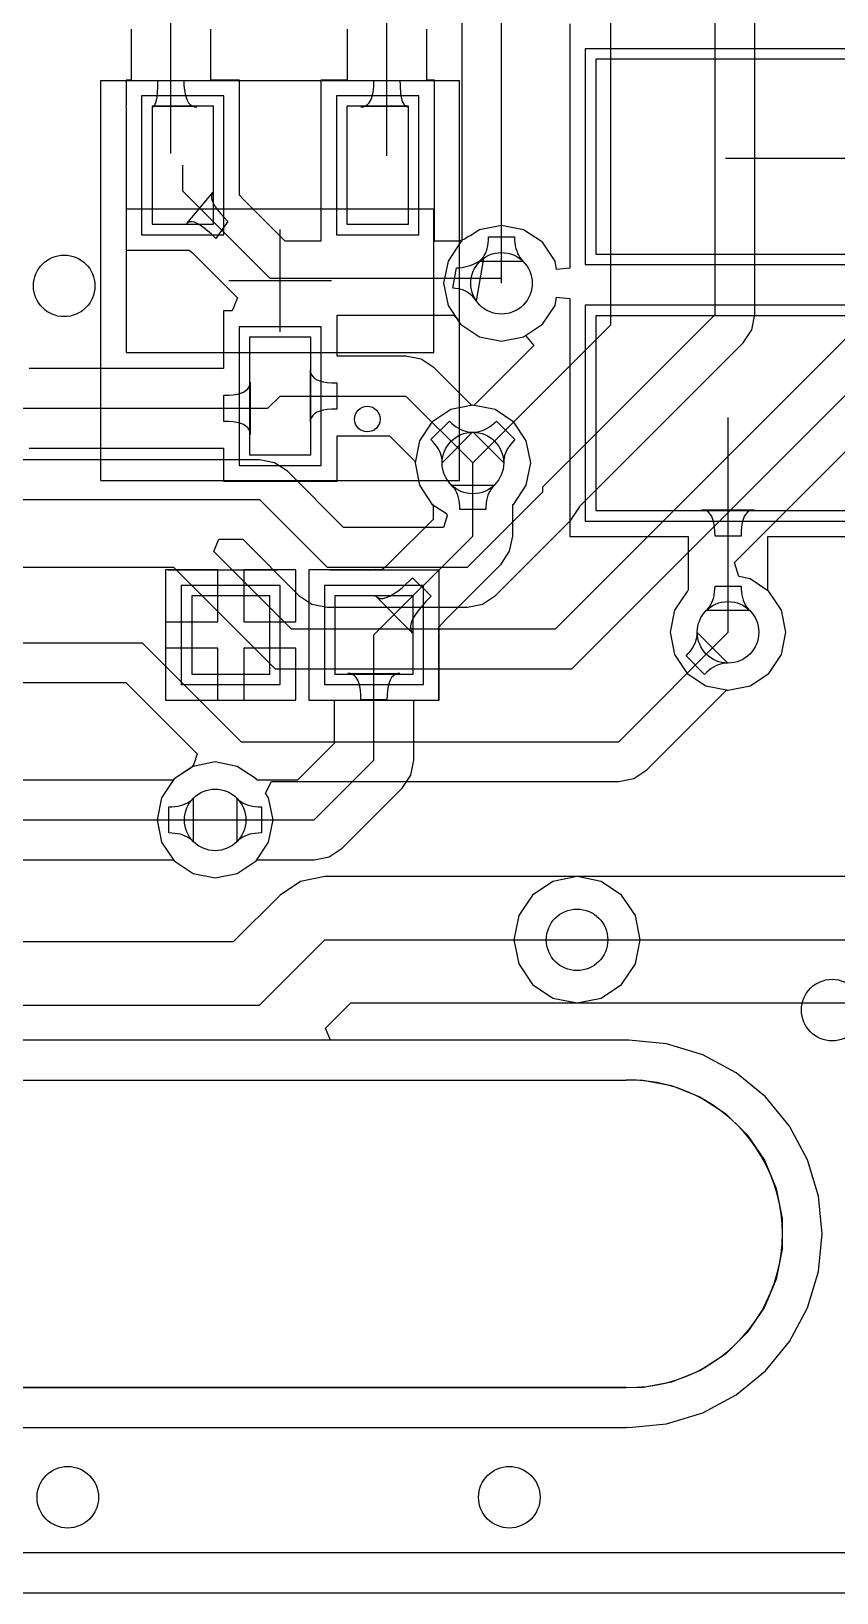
# Model space of a CAD drawing. Header units: millimetres. Extents: x 65.3 to 106.6, y 61.5 to 106.5.
# Drawn here: x 89.9 to 97.76, y 61.48 to 76.7 of the extents above; entities that cross this region are included whole.
import ezdxf

# ---------------------------------------------------------------- set-up
doc = ezdxf.new("R2010")
doc.units = ezdxf.units.MM
for name, color, linetype in [('BottomLayer', 5, 'Continuous'), ('BottomSolder', 6, 'Continuous'), ('KeepOutLayer', 6, 'Continuous'), ('Mechanical13', 56, 'Continuous'), ('Mechanical15', 56, 'Continuous'), ('MultiLayer', 9, 'Continuous'), ('TopLayer', 1, 'Continuous'), ('TopOverlay', 2, 'Continuous'), ('TopPaste', 8, 'Continuous'), ('TopSolder', 216, 'Continuous')]:
    doc.layers.add(name, color=color, linetype=linetype)

# ---------------------------------------------------------------- blocks, each defined once
blk = doc.blocks.new('PL3_2')
at = {"layer": 'BottomLayer'}
for centre in [(0, 0), (5, 0)]:
    blk.add_circle(centre, 0.6, dxfattribs=at)
at = {"layer": 'BottomSolder'}
for centre in [(0, 0), (5, 0)]:
    blk.add_circle(centre, 0.702, dxfattribs=at)
at = {"layer": 'MultiLayer'}
for centre in [(0, 0), (5, 0)]:
    blk.add_circle(centre, 0.6, dxfattribs=at)
at = {"layer": 'TopLayer'}
for p, q in [((-3.9, 1.95), (-3.9, -0.05)), ((-1.9, 1.95), (-3.9, 1.95)), ((-1.9, -0.05), (-1.9, 1.95)), ((6.9, 1.95), (6.9, -0.05)), ((8.9, 1.95), (6.9, 1.95)), ((8.9, -0.05), (8.9, 1.95)), ((-3.9, -0.05), (-1.9, -0.05)), ((6.9, -0.05), (8.9, -0.05)), ((-0.95, -2.55), (-0.95, -5.05)), ((0.95, -2.55), (-0.95, -2.55)), ((0.95, -5.05), (0.95, -2.55)), ((1.55, -2.55), (1.55, -5.05)), ((3.45, -2.55), (1.55, -2.55)), ((3.45, -5.05), (3.45, -2.55)), ((4.05, -2.55), (4.05, -5.05)), ((5.95, -2.55), (4.05, -2.55)), ((5.95, -5.05), (5.95, -2.55)), ((-0.95, -5.05), (0.95, -5.05)), ((1.55, -5.05), (3.45, -5.05)), ((4.05, -5.05), (5.95, -5.05))]:
    blk.add_line(p, q, dxfattribs=at)
for centre in [(0, 0), (5, 0)]:
    blk.add_circle(centre, 0.6, dxfattribs=at)
at = {"layer": 'TopPaste'}
for p, q in [((-3.9, 1.95), (-3.9, -0.05)), ((-1.9, 1.95), (-3.9, 1.95)), ((-1.9, -0.05), (-1.9, 1.95)), ((6.9, 1.95), (6.9, -0.05)), ((8.9, 1.95), (6.9, 1.95)), ((8.9, -0.05), (8.9, 1.95)), ((-3.9, -0.05), (-1.9, -0.05)), ((6.9, -0.05), (8.9, -0.05)), ((-0.95, -2.55), (-0.95, -5.05)), ((0.95, -2.55), (-0.95, -2.55)), ((0.95, -5.05), (0.95, -2.55)), ((1.55, -2.55), (1.55, -5.05)), ((3.45, -2.55), (1.55, -2.55)), ((3.45, -5.05), (3.45, -2.55)), ((4.05, -2.55), (4.05, -5.05)), ((5.95, -2.55), (4.05, -2.55)), ((5.95, -5.05), (5.95, -2.55)), ((-0.95, -5.05), (0.95, -5.05)), ((1.55, -5.05), (3.45, -5.05)), ((4.05, -5.05), (5.95, -5.05))]:
    blk.add_line(p, q, dxfattribs=at)
at = {"layer": 'TopSolder'}
for p, q in [((-4.002, 2.052), (-4.002, -0.152)), ((-1.798, 2.052), (-4.002, 2.052)), ((-1.798, -0.152), (-1.798, 2.052)), ((6.798, 2.052), (6.798, -0.152)), ((9.002, 2.052), (6.798, 2.052)), ((9.002, -0.152), (9.002, 2.052)), ((-4.002, -0.152), (-1.798, -0.152)), ((6.798, -0.152), (9.002, -0.152)), ((-1.052, -2.448), (-1.052, -5.152)), ((1.052, -2.448), (-1.052, -2.448)), ((1.052, -5.152), (1.052, -2.448)), ((1.448, -2.448), (1.448, -5.152)), ((3.552, -2.448), (1.448, -2.448)), ((3.552, -5.152), (3.552, -2.448)), ((3.948, -2.448), (3.948, -5.152)), ((6.052, -2.448), (3.948, -2.448)), ((6.052, -5.152), (6.052, -2.448)), ((-1.052, -5.152), (1.052, -5.152)), ((1.448, -5.152), (3.552, -5.152)), ((3.948, -5.152), (6.052, -5.152))]:
    blk.add_line(p, q, dxfattribs=at)
for centre in [(0, 0), (5, 0)]:
    blk.add_circle(centre, 0.702, dxfattribs=at)
blk = doc.blocks.new('_8050_7')
at = {"layer": 'Mechanical13'}
for p, q in [((0.776, 1.424), (-0.624, 1.424)), ((-0.624, -1.576), (-0.624, 1.424)), ((0.776, -1.576), (0.776, 1.424)), ((0.776, -1.576), (-0.624, -1.576))]:
    blk.add_line(p, q, dxfattribs=at)
at = {"layer": 'Mechanical15'}
for p, q in [((2.026, 1.674), (-1.874, 1.674)), ((-1.874, -1.826), (-1.874, 1.674)), ((2.026, -1.826), (2.026, 1.674)), ((0.076, -0.576), (0.076, 0.424)), ((0.576, -0.076), (-0.424, -0.076)), ((2.026, -1.826), (-1.874, -1.826))]:
    blk.add_line(p, q, dxfattribs=at)
at = {"layer": 'TopLayer'}
for p, q in [((-0.474, 1.174), (-1.624, 1.174)), ((-1.624, 1.174), (-1.624, 0.574)), ((-0.474, 0.574), (-0.474, 1.174)), ((-1.624, 0.574), (-0.474, 0.574)), ((1.776, 0.224), (0.626, 0.224)), ((0.626, 0.224), (0.626, -0.376)), ((1.776, -0.376), (1.776, 0.224)), ((0.626, -0.376), (1.776, -0.376)), ((-0.474, -0.726), (-1.624, -0.726)), ((-1.624, -0.726), (-1.624, -1.326)), ((-0.474, -1.326), (-0.474, -0.726)), ((-1.624, -1.326), (-0.474, -1.326))]:
    blk.add_line(p, q, dxfattribs=at)
at = {"layer": 'TopOverlay'}
for p, q in [((0.776, 1.424), (-0.124, 1.424)), ((0.776, 0.624), (0.776, 1.424)), ((0.776, -1.576), (0.776, -0.776)), ((0.776, -1.576), (-0.124, -1.576))]:
    blk.add_line(p, q, dxfattribs=at)
blk.add_circle((1.426, 0.774), 0.125, dxfattribs=at)
at = {"layer": 'TopPaste'}
for p, q in [((-0.474, 1.174), (-1.624, 1.174)), ((-1.624, 1.174), (-1.624, 0.574)), ((-0.474, 0.574), (-0.474, 1.174)), ((-1.624, 0.574), (-0.474, 0.574)), ((1.776, 0.224), (0.626, 0.224)), ((0.626, 0.224), (0.626, -0.376)), ((1.776, -0.376), (1.776, 0.224)), ((0.626, -0.376), (1.776, -0.376)), ((-0.474, -0.726), (-1.624, -0.726)), ((-1.624, -0.726), (-1.624, -1.326)), ((-0.474, -1.326), (-0.474, -0.726)), ((-1.624, -1.326), (-0.474, -1.326))]:
    blk.add_line(p, q, dxfattribs=at)
at = {"layer": 'TopSolder'}
for p, q in [((-0.372, 1.275), (-1.725, 1.275)), ((-1.725, 1.275), (-1.725, 0.472)), ((-0.372, 0.472), (-0.372, 1.275)), ((-1.725, 0.472), (-0.372, 0.472)), ((1.878, 0.325), (0.525, 0.325)), ((0.525, 0.325), (0.525, -0.478)), ((1.878, -0.478), (1.878, 0.325)), ((0.525, -0.478), (1.878, -0.478)), ((-0.372, -0.625), (-1.725, -0.625)), ((-1.725, -0.625), (-1.725, -1.428)), ((-0.372, -1.428), (-0.372, -0.625)), ((-1.725, -1.428), (-0.372, -1.428))]:
    blk.add_line(p, q, dxfattribs=at)
blk = doc.blocks.new('C0603_18')
at = {"layer": 'TopLayer'}
for p, q in [((-0.356, 0.559), (-0.356, -0.203)), ((0.406, 0.559), (-0.356, 0.559)), ((0.406, -0.203), (0.406, 0.559)), ((1.041, 0.559), (1.041, -0.203)), ((1.803, 0.559), (1.041, 0.559)), ((1.803, -0.203), (1.803, 0.559)), ((-0.356, -0.203), (0.406, -0.203)), ((1.041, -0.203), (1.803, -0.203))]:
    blk.add_line(p, q, dxfattribs=at)
at = {"layer": 'TopOverlay'}
for p, q in [((-0.61, 0.813), (-0.61, -0.457)), ((0.457, 0.813), (-0.61, 0.813)), ((2.032, 0.813), (0.965, 0.813)), ((2.057, 0.813), (2.057, -0.457)), ((0.457, -0.457), (-0.61, -0.457)), ((2.032, -0.457), (0.965, -0.457))]:
    blk.add_line(p, q, dxfattribs=at)
at = {"layer": 'TopPaste'}
for p, q in [((-0.356, 0.559), (-0.356, -0.203)), ((0.406, 0.559), (-0.356, 0.559)), ((0.406, -0.203), (0.406, 0.559)), ((1.041, 0.559), (1.041, -0.203)), ((1.803, 0.559), (1.041, 0.559)), ((1.803, -0.203), (1.803, 0.559)), ((-0.356, -0.203), (0.406, -0.203)), ((1.041, -0.203), (1.803, -0.203))]:
    blk.add_line(p, q, dxfattribs=at)
at = {"layer": 'TopSolder'}
for p, q in [((-0.457, 0.66), (-0.457, -0.305)), ((0.508, 0.66), (-0.457, 0.66)), ((0.508, -0.305), (0.508, 0.66)), ((0.94, 0.66), (0.94, -0.305)), ((1.905, 0.66), (0.94, 0.66)), ((1.905, -0.305), (1.905, 0.66)), ((-0.457, -0.305), (0.508, -0.305)), ((0.94, -0.305), (1.905, -0.305))]:
    blk.add_line(p, q, dxfattribs=at)

msp = doc.modelspace()

# ---------------------------------------------------------------- linework, layer by layer
at = {"layer": 'BottomLayer'}
for p, q in [((94.488, 74.244), (94.488, 83.185)), ((95.555, 73.838), (95.555, 83.134)), ((94.1, 83.024), (94.1, 74.661)), ((96.571, 73.939), (96.571, 80.391)), ((96.959, 73.939), (96.959, 80.016)), ((94.089, 74.644), (93.966, 74.46)), ((94.097, 74.649), (94.089, 74.644)), ((94.099, 74.657), (94.097, 74.649)), ((94.1, 74.661), (94.099, 74.657)), ((94.348, 74.583), (94.354, 74.609)), ((94.354, 74.609), (94.358, 74.637)), ((94.358, 74.637), (94.36, 74.666)), ((94.36, 74.666), (94.361, 74.696)), ((94.361, 74.696), (94.615, 74.696)), ((94.615, 74.696), (94.616, 74.666)), ((94.616, 74.666), (94.618, 74.637)), ((94.618, 74.637), (94.622, 74.609)), ((94.622, 74.609), (94.628, 74.583)), ((93.966, 74.46), (93.923, 74.244)), ((94.278, 74.458), (94.294, 74.475)), ((94.698, 74.458), (94.278, 74.458)), ((94.294, 74.475), (94.308, 74.494)), ((94.308, 74.494), (94.32, 74.514)), ((94.32, 74.514), (94.331, 74.535)), ((94.331, 74.535), (94.34, 74.559)), ((94.34, 74.559), (94.348, 74.583)), ((94.628, 74.583), (94.636, 74.559)), ((94.636, 74.559), (94.645, 74.535)), ((94.645, 74.535), (94.656, 74.514)), ((94.656, 74.514), (94.668, 74.494)), ((94.668, 74.494), (94.682, 74.475)), ((94.682, 74.475), (94.698, 74.458)), ((98.646, 74.507), (95.013, 70.873)), ((95.174, 70.485), (99.035, 74.346)), ((93.923, 74.244), (93.966, 74.028)), ((93.966, 74.028), (94.089, 73.845)), ((96.761, 71.522), (99.309, 74.071)), ((94.089, 73.845), (94.272, 73.722)), ((94.89, 72.258), (96.571, 73.939)), ((96.93, 73.791), (96.959, 73.939)), ((94.209, 72.492), (95.555, 73.838)), ((94.272, 73.722), (94.488, 73.679)), ((94.488, 73.679), (94.704, 73.722)), ((94.704, 73.722), (94.723, 73.735)), ((94.723, 73.735), (94.804, 73.636)), ((96.845, 73.665), (96.93, 73.791)), ((94.804, 73.636), (94.229, 73.061)), ((95.25, 72.069), (96.845, 73.665)), ((93.992, 73.013), (93.809, 72.891)), ((94.209, 73.056), (93.992, 73.013)), ((94.219, 73.054), (94.209, 73.056)), ((94.225, 73.058), (94.219, 73.054)), ((94.229, 73.061), (94.225, 73.058)), ((93.809, 72.891), (93.687, 72.708)), ((94.509, 72.495), (94.212, 72.792)), ((94.212, 72.792), (94.235, 72.792)), ((94.235, 72.792), (94.258, 72.796)), ((94.258, 72.796), (94.281, 72.801)), ((94.281, 72.801), (94.304, 72.809)), ((94.304, 72.809), (94.326, 72.818)), ((94.326, 72.818), (94.349, 72.83)), ((94.349, 72.83), (94.371, 72.845)), ((94.371, 72.845), (94.394, 72.861)), ((94.394, 72.861), (94.416, 72.88)), ((94.416, 72.88), (94.438, 72.901)), ((94.438, 72.901), (94.618, 72.721)), ((93.687, 72.708), (93.644, 72.492)), ((94.547, 72.632), (94.535, 72.609)), ((94.562, 72.654), (94.547, 72.632)), ((94.578, 72.677), (94.562, 72.654)), ((94.597, 72.699), (94.578, 72.677)), ((94.618, 72.721), (94.597, 72.699)), ((92.126, 72.524), (81.367, 72.524)), ((92.274, 72.495), (92.126, 72.524)), ((92.4, 72.411), (92.274, 72.495)), ((93.644, 72.492), (93.687, 72.275)), ((94.513, 72.541), (94.509, 72.518)), ((94.509, 72.518), (94.509, 72.495)), ((94.518, 72.564), (94.513, 72.541)), ((94.526, 72.587), (94.518, 72.564)), ((94.535, 72.609), (94.526, 72.587)), ((92.947, 71.864), (92.4, 72.411)), ((93.687, 72.275), (93.809, 72.092)), ((94.156, 71.476), (94.89, 72.21)), ((94.89, 72.21), (94.89, 72.258)), ((80.95, 72.136), (92.126, 72.136)), ((92.126, 72.136), (92.786, 71.476)), ((93.809, 72.092), (93.95, 71.998)), ((95.164, 71.935), (95.248, 72.061)), ((95.248, 72.061), (95.25, 72.069)), ((93.922, 71.864), (92.947, 71.864)), ((93.957, 71.978), (93.922, 71.864)), ((93.95, 71.998), (93.957, 71.978)), ((94.43, 71.201), (95.164, 71.935)), ((91.682, 71.63), (91.731, 71.748)), ((91.731, 71.748), (91.965, 71.748)), ((91.965, 71.748), (92.512, 71.201)), ((92.439, 70.873), (91.682, 71.63)), ((82.042, 71.476), (91.288, 71.476)), ((91.288, 71.476), (92.278, 70.485)), ((92.786, 71.476), (94.156, 71.476)), ((96.802, 71.385), (96.761, 71.522)), ((96.914, 71.362), (96.802, 71.385)), ((97.097, 71.24), (96.914, 71.362)), ((92.512, 71.201), (92.638, 71.117)), ((92.638, 71.117), (92.786, 71.087)), ((94.156, 71.087), (94.304, 71.117)), ((94.304, 71.117), (94.43, 71.201)), ((97.22, 71.057), (97.097, 71.24)), ((92.786, 71.087), (94.156, 71.087)), ((97.263, 70.841), (97.22, 71.057)), ((95.013, 70.873), (92.439, 70.873)), ((95.631, 69.774), (96.698, 70.841)), ((96.394, 70.791), (96.397, 70.814)), ((96.397, 70.814), (96.398, 70.838)), ((96.398, 70.838), (96.695, 70.541)), ((97.22, 70.624), (97.263, 70.841)), ((82.931, 70.739), (90.983, 70.739)), ((90.983, 70.739), (91.948, 69.774)), ((96.31, 70.633), (96.328, 70.655)), ((96.328, 70.655), (96.345, 70.678)), ((96.345, 70.678), (96.359, 70.7)), ((96.359, 70.7), (96.371, 70.723)), ((96.371, 70.723), (96.381, 70.746)), ((96.381, 70.746), (96.388, 70.768)), ((96.388, 70.768), (96.394, 70.791)), ((96.289, 70.611), (96.31, 70.633)), ((96.468, 70.431), (96.289, 70.611)), ((96.557, 70.502), (96.535, 70.488)), ((96.58, 70.514), (96.557, 70.502)), ((96.603, 70.524), (96.58, 70.514)), ((96.626, 70.531), (96.603, 70.524)), ((96.649, 70.537), (96.626, 70.531)), ((96.672, 70.54), (96.649, 70.537)), ((96.695, 70.541), (96.672, 70.54)), ((97.097, 70.441), (97.22, 70.624)), ((83.348, 70.351), (90.822, 70.351)), ((90.822, 70.351), (91.517, 69.656)), ((92.278, 70.485), (95.174, 70.485)), ((96.49, 70.452), (96.468, 70.431)), ((96.513, 70.471), (96.49, 70.452)), ((96.535, 70.488), (96.513, 70.471)), ((96.914, 70.319), (97.097, 70.441)), ((95.906, 69.499), (96.677, 70.271)), ((96.677, 70.271), (96.681, 70.274)), ((96.681, 70.274), (96.688, 70.278)), ((96.688, 70.278), (96.698, 70.276)), ((96.698, 70.276), (96.914, 70.319)), ((91.948, 69.774), (95.631, 69.774)), ((91.517, 69.656), (91.487, 69.557)), ((91.467, 69.526), (91.295, 69.411)), ((91.487, 69.557), (91.467, 69.526)), ((95.78, 69.415), (95.906, 69.499)), ((91.277, 69.4), (76.539, 69.4)), ((91.282, 69.401), (91.277, 69.4)), ((91.289, 69.403), (91.282, 69.401)), ((91.295, 69.411), (91.289, 69.403)), ((92.186, 69.273), (92.245, 69.385)), ((92.216, 69.228), (92.186, 69.273)), ((92.245, 69.385), (95.631, 69.385)), ((95.631, 69.385), (95.78, 69.415)), ((91.242, 69.139), (91.273, 69.14)), ((91.242, 68.885), (91.242, 69.139)), ((91.273, 69.14), (91.302, 69.142)), ((91.302, 69.142), (91.329, 69.146)), ((91.329, 69.146), (91.355, 69.152)), ((91.355, 69.152), (91.38, 69.16)), ((91.38, 69.16), (91.403, 69.169)), ((91.403, 69.169), (91.424, 69.179)), ((91.424, 69.179), (91.444, 69.192)), ((91.444, 69.192), (91.463, 69.206)), ((91.463, 69.206), (91.48, 69.222)), ((91.48, 69.222), (91.48, 68.802)), ((92.259, 69.012), (92.216, 69.228)), ((76.378, 69.012), (91.694, 69.012)), ((92.216, 68.796), (92.259, 69.012)), ((91.273, 68.884), (91.242, 68.885)), ((91.302, 68.881), (91.273, 68.884)), ((91.329, 68.877), (91.302, 68.881)), ((91.355, 68.872), (91.329, 68.877)), ((91.38, 68.864), (91.355, 68.872)), ((91.403, 68.855), (91.38, 68.864)), ((91.424, 68.844), (91.403, 68.855)), ((91.444, 68.832), (91.424, 68.844)), ((91.463, 68.818), (91.444, 68.832)), ((91.48, 68.802), (91.463, 68.818)), ((92.093, 68.612), (92.216, 68.796)), ((76.378, 68.623), (91.277, 68.623)), ((91.277, 68.623), (91.282, 68.623)), ((91.282, 68.623), (91.289, 68.621)), ((91.289, 68.621), (91.295, 68.612)), ((91.295, 68.612), (91.478, 68.49)), ((91.91, 68.49), (92.093, 68.612)), ((91.478, 68.49), (91.694, 68.447)), ((91.694, 68.447), (91.91, 68.49)), ((94.989, 68.412), (94.789, 68.279)), ((95.225, 68.459), (94.989, 68.412)), ((98.526, 68.459), (95.225, 68.459)), ((94.789, 68.279), (94.656, 68.079)), ((94.656, 68.079), (94.609, 67.843)), ((94.609, 67.843), (94.656, 67.608)), ((95.225, 67.843), (98.781, 67.843)), ((94.656, 67.608), (94.789, 67.408)), ((94.789, 67.408), (94.989, 67.274)), ((94.989, 67.274), (95.225, 67.228)), ((95.225, 67.228), (98.781, 67.228)), ((95.703, 66.863), (72.654, 66.863)), ((95.706, 66.863), (95.703, 66.863)), ((95.729, 66.865), (95.706, 66.863)), ((96.097, 66.829), (95.729, 66.865)), ((96.451, 66.722), (96.097, 66.829)), ((96.778, 66.547), (96.451, 66.722)), ((97.064, 66.312), (96.778, 66.547)), ((97.299, 66.026), (97.064, 66.312)), ((97.474, 65.699), (97.299, 66.026)), ((97.581, 65.345), (97.474, 65.699)), ((97.617, 64.977), (97.581, 65.345)), ((97.581, 64.608), (97.617, 64.977)), ((97.474, 64.254), (97.581, 64.608)), ((97.299, 63.927), (97.474, 64.254)), ((97.064, 63.641), (97.299, 63.927)), ((96.778, 63.406), (97.064, 63.641)), ((96.451, 63.232), (96.778, 63.406)), ((96.097, 63.124), (96.451, 63.232)), ((72.654, 63.088), (95.703, 63.088)), ((95.703, 63.088), (95.71, 63.09)), ((95.71, 63.09), (95.729, 63.088)), ((95.729, 63.088), (96.097, 63.124)), ((98.579, 61.865), (69.621, 61.865))]:
    msp.add_line(p, q, dxfattribs=at)
for centre in [(90.221, 74.219), (94.488, 74.244), (94.209, 72.492), (96.698, 70.841), (91.694, 69.012), (95.225, 67.843), (97.714, 67.158), (90.256, 62.408), (94.564, 62.408)]:
    msp.add_circle(centre, 0.3, dxfattribs=at)
at = {"layer": 'KeepOutLayer'}
for p, q in [((72.654, 66.475), (95.703, 66.475)), ((72.654, 63.477), (95.703, 63.477)), ((69.621, 61.477), (98.704, 61.477))]:
    msp.add_line(p, q, dxfattribs=at)
msp.add_arc((95.729, 64.977), 1.499, 269.0326, 90.9728, dxfattribs=at)
at = {"layer": 'MultiLayer'}
for p, q in [((72.654, 66.475), (95.703, 66.475)), ((95.703, 66.475), (95.852, 66.478)), ((95.852, 66.478), (96.146, 66.424)), ((96.146, 66.424), (96.423, 66.313)), ((96.423, 66.313), (96.673, 66.15)), ((96.673, 66.15), (96.886, 65.941)), ((96.886, 65.941), (97.053, 65.694)), ((97.053, 65.694), (97.168, 65.418)), ((97.168, 65.418), (97.227, 65.126)), ((97.227, 65.126), (97.227, 64.828)), ((97.227, 64.828), (97.169, 64.535)), ((97.169, 64.535), (97.053, 64.26)), ((97.053, 64.26), (96.886, 64.013)), ((96.886, 64.013), (96.673, 63.803)), ((96.673, 63.803), (96.423, 63.64)), ((96.423, 63.64), (96.146, 63.53)), ((96.146, 63.53), (95.853, 63.476)), ((95.703, 63.477), (72.654, 63.477)), ((95.853, 63.476), (95.703, 63.478)), ((95.703, 63.478), (95.703, 63.478)), ((95.703, 63.478), (95.703, 63.477))]:
    msp.add_line(p, q, dxfattribs=at)
for centre in [(90.221, 74.219), (94.488, 74.244), (94.209, 72.492), (96.698, 70.841), (91.694, 69.012), (95.225, 67.843), (97.714, 67.158), (90.256, 62.408), (94.564, 62.408)]:
    msp.add_circle(centre, 0.3, dxfattribs=at)
at = {"layer": 'TopLayer'}
for p, q in [((91.262, 75.511), (91.262, 77.356)), ((93.37, 75.486), (93.37, 77.356)), ((95.153, 76.774), (95.153, 76.682)), ((90.874, 76.721), (90.874, 76.224)), ((91.651, 76.224), (91.651, 76.721)), ((92.982, 76.721), (92.982, 76.224)), ((93.759, 76.224), (93.759, 76.721)), ((95.153, 76.682), (95.153, 76.647)), ((95.153, 76.647), (95.153, 74.392)), ((90.874, 76.224), (90.825, 76.224)), ((90.825, 76.224), (90.825, 75.978)), ((91.13, 76.091), (91.135, 76.172)), ((91.135, 76.221), (91.389, 76.221)), ((91.135, 76.172), (91.135, 76.221)), ((91.389, 76.221), (91.39, 76.172)), ((91.39, 76.172), (91.394, 76.128)), ((91.394, 76.128), (91.401, 76.09)), ((91.933, 76.224), (91.651, 76.224)), ((91.933, 75.104), (91.933, 76.224)), ((92.982, 76.224), (92.725, 76.224)), ((92.725, 76.224), (92.725, 74.656)), ((93.232, 76.09), (93.238, 76.128)), ((93.238, 76.128), (93.242, 76.172)), ((93.242, 76.172), (93.243, 76.221)), ((93.243, 76.221), (93.497, 76.221)), ((93.497, 76.221), (93.498, 76.172)), ((93.498, 76.172), (93.504, 76.091)), ((93.833, 76.224), (93.759, 76.224)), ((93.833, 75.978), (93.833, 76.224)), ((90.825, 75.978), (90.823, 75.968)), ((91.092, 75.969), (91.101, 75.977)), ((91.101, 75.977), (91.109, 75.989)), ((91.109, 75.989), (91.116, 76.007)), ((91.116, 76.007), (91.122, 76.03)), ((91.122, 76.03), (91.127, 76.058)), ((91.127, 76.058), (91.13, 76.091)), ((91.401, 76.09), (91.41, 76.056)), ((91.41, 76.056), (91.421, 76.028)), ((91.421, 76.028), (91.435, 76.005)), ((91.435, 76.005), (91.451, 75.987)), ((91.451, 75.987), (91.47, 75.974)), ((91.47, 75.974), (91.492, 75.966)), ((93.141, 75.966), (93.162, 75.974)), ((93.162, 75.974), (93.181, 75.987)), ((93.181, 75.987), (93.198, 76.005)), ((93.198, 76.005), (93.212, 76.028)), ((93.212, 76.028), (93.223, 76.056)), ((93.223, 76.056), (93.232, 76.09)), ((93.504, 76.091), (93.51, 76.058)), ((93.51, 76.058), (93.517, 76.03)), ((93.517, 76.03), (93.526, 76.007)), ((93.526, 76.007), (93.536, 75.989)), ((93.536, 75.989), (93.548, 75.977)), ((93.548, 75.977), (93.561, 75.969)), ((93.835, 75.968), (93.833, 75.978)), ((90.823, 75.968), (90.825, 75.958)), ((90.825, 75.958), (90.825, 74.566)), ((91.082, 75.967), (91.092, 75.969)), ((91.516, 75.964), (91.082, 75.967)), ((91.492, 75.966), (91.516, 75.964)), ((93.576, 75.967), (93.116, 75.964)), ((93.116, 75.964), (93.141, 75.966)), ((93.561, 75.969), (93.576, 75.967)), ((93.833, 75.958), (93.835, 75.968)), ((93.833, 74.656), (93.833, 75.958)), ((91.379, 75.143), (91.379, 75.395)), ((96.672, 75.463), (99.035, 75.463)), ((91.379, 75.143), (92.227, 74.295)), ((91.417, 74.826), (91.673, 75.129)), ((91.663, 75.113), (91.658, 75.094)), ((91.658, 75.094), (91.659, 75.072)), ((91.659, 75.072), (91.666, 75.048)), ((91.673, 75.129), (91.663, 75.113)), ((91.941, 75.094), (91.933, 75.104)), ((91.968, 75.065), (91.941, 75.094)), ((92.377, 74.656), (91.968, 75.065)), ((91.666, 75.048), (91.677, 75.021)), ((91.677, 75.021), (91.695, 74.991)), ((91.695, 74.991), (91.717, 74.959)), ((91.717, 74.959), (91.745, 74.924)), ((91.745, 74.924), (91.817, 74.846)), ((91.431, 74.838), (91.417, 74.826)), ((91.448, 74.844), (91.431, 74.838)), ((91.469, 74.844), (91.448, 74.844)), ((91.493, 74.839), (91.469, 74.844)), ((91.519, 74.827), (91.493, 74.839)), ((91.549, 74.81), (91.519, 74.827)), ((91.582, 74.786), (91.549, 74.81)), ((91.657, 74.722), (91.582, 74.786)), ((91.817, 74.846), (91.7, 74.681)), ((94.272, 74.766), (94.19, 74.711)), ((94.488, 74.809), (94.272, 74.766)), ((94.704, 74.766), (94.488, 74.809)), ((94.887, 74.644), (94.704, 74.766)), ((91.7, 74.681), (91.657, 74.722)), ((92.725, 74.656), (92.377, 74.656)), ((94.07, 74.656), (93.833, 74.656)), ((94.077, 74.657), (94.07, 74.656)), ((94.086, 74.659), (94.077, 74.657)), ((94.097, 74.663), (94.086, 74.659)), ((94.108, 74.667), (94.097, 74.663)), ((94.12, 74.672), (94.108, 74.667)), ((94.133, 74.679), (94.12, 74.672)), ((94.146, 74.688), (94.133, 74.679)), ((94.166, 74.701), (94.146, 74.688)), ((94.19, 74.711), (94.166, 74.701)), ((95.01, 74.46), (94.887, 74.644)), ((90.825, 74.566), (91.442, 74.566)), ((91.442, 74.566), (91.472, 74.54)), ((91.472, 74.54), (91.911, 74.101)), ((94.235, 74.44), (94.261, 74.454)), ((94.312, 74.487), (94.241, 74.074)), ((94.261, 74.454), (94.287, 74.47)), ((94.287, 74.47), (94.312, 74.487)), ((95.026, 74.379), (95.01, 74.46)), ((94.012, 74.195), (94.049, 74.395)), ((94.049, 74.395), (94.076, 74.396)), ((94.076, 74.396), (94.103, 74.399)), ((94.103, 74.399), (94.129, 74.403)), ((94.129, 74.403), (94.156, 74.41)), ((94.156, 74.41), (94.182, 74.418)), ((94.182, 74.418), (94.209, 74.428)), ((94.209, 74.428), (94.235, 74.44)), ((95.153, 74.392), (95.026, 74.379)), ((92.227, 74.295), (94.488, 74.295)), ((94.04, 74.194), (94.012, 74.195)), ((94.068, 74.19), (94.04, 74.194)), ((94.094, 74.184), (94.068, 74.19)), ((94.118, 74.176), (94.094, 74.184)), ((94.142, 74.165), (94.118, 74.176)), ((94.164, 74.151), (94.142, 74.165)), ((94.185, 74.135), (94.164, 74.151)), ((91.911, 74.101), (91.859, 73.974)), ((94.205, 74.117), (94.185, 74.135)), ((94.224, 74.097), (94.205, 74.117)), ((94.241, 74.074), (94.224, 74.097)), ((94.887, 73.845), (95.01, 74.028)), ((95.01, 74.028), (95.026, 74.109)), ((95.026, 74.109), (95.153, 74.097)), ((95.153, 74.097), (95.153, 71.774)), ((91.859, 73.974), (91.775, 73.974)), ((91.775, 73.974), (91.775, 73.413)), ((92.883, 73.533), (92.883, 73.934)), ((92.883, 73.934), (94.022, 73.934)), ((94.022, 73.934), (94.024, 73.931)), ((94.024, 73.931), (94.035, 73.918)), ((94.035, 73.918), (94.048, 73.906)), ((94.048, 73.906), (94.089, 73.845)), ((94.089, 73.845), (94.272, 73.722)), ((94.704, 73.722), (94.887, 73.845)), ((94.272, 73.722), (94.488, 73.679)), ((94.488, 73.679), (94.704, 73.722)), ((91.775, 73.413), (89.878, 73.413)), ((92.623, 72.891), (92.623, 73.399)), ((92.623, 73.399), (92.625, 73.374)), ((93.556, 73.533), (92.883, 73.533)), ((93.704, 73.503), (93.556, 73.533)), ((93.83, 73.419), (93.704, 73.503)), ((94.188, 73.061), (93.83, 73.419)), ((92.012, 73.214), (92.025, 73.233)), ((92.025, 73.233), (92.033, 73.255)), ((92.033, 73.255), (92.035, 73.279)), ((92.035, 73.279), (92.035, 72.771)), ((92.625, 73.374), (92.633, 73.353)), ((92.633, 73.353), (92.646, 73.334)), ((92.646, 73.334), (92.664, 73.317)), ((92.664, 73.317), (92.687, 73.303)), ((92.687, 73.303), (92.715, 73.292)), ((92.715, 73.292), (92.749, 73.283)), ((92.749, 73.283), (92.787, 73.277)), ((92.787, 73.277), (92.831, 73.273)), ((92.831, 73.273), (92.88, 73.272)), ((92.88, 73.272), (92.88, 73.018)), ((91.778, 73.152), (91.827, 73.153)), ((91.778, 72.898), (91.778, 73.152)), ((91.827, 73.153), (91.871, 73.157)), ((91.871, 73.157), (91.909, 73.163)), ((91.909, 73.163), (91.943, 73.172)), ((91.943, 73.172), (91.971, 73.184)), ((91.971, 73.184), (91.994, 73.198)), ((91.994, 73.198), (92.012, 73.214)), ((92.209, 73.025), (92.329, 73.145)), ((92.329, 73.145), (93.556, 73.145)), ((93.556, 73.145), (94.209, 72.492)), ((89.243, 73.025), (92.209, 73.025)), ((92.633, 72.936), (92.625, 72.915)), ((92.646, 72.955), (92.633, 72.936)), ((92.664, 72.972), (92.646, 72.955)), ((92.687, 72.986), (92.664, 72.972)), ((92.715, 72.997), (92.687, 72.986)), ((92.749, 73.006), (92.715, 72.997)), ((92.787, 73.013), (92.749, 73.006)), ((92.831, 73.016), (92.787, 73.013)), ((92.88, 73.018), (92.831, 73.016)), ((94.192, 73.058), (94.188, 73.061)), ((94.198, 73.054), (94.192, 73.058)), ((94.209, 73.056), (94.198, 73.054)), ((94.425, 73.013), (94.209, 73.056)), ((94.608, 72.891), (94.425, 73.013)), ((96.698, 70.841), (96.698, 72.937)), ((91.827, 72.897), (91.778, 72.898)), ((91.871, 72.893), (91.827, 72.897)), ((91.909, 72.887), (91.871, 72.893)), ((91.943, 72.878), (91.909, 72.887)), ((91.971, 72.866), (91.943, 72.878)), ((91.994, 72.852), (91.971, 72.866)), ((92.012, 72.836), (91.994, 72.852)), ((92.025, 72.817), (92.012, 72.836)), ((92.033, 72.795), (92.025, 72.817)), ((92.035, 72.771), (92.033, 72.795)), ((92.625, 72.915), (92.623, 72.891)), ((93.799, 72.721), (93.979, 72.901)), ((94.206, 72.792), (93.909, 72.495)), ((93.979, 72.901), (94.001, 72.88)), ((94.001, 72.88), (94.023, 72.861)), ((94.023, 72.861), (94.046, 72.845)), ((94.046, 72.845), (94.068, 72.83)), ((94.068, 72.83), (94.091, 72.818)), ((94.091, 72.818), (94.114, 72.809)), ((94.114, 72.809), (94.136, 72.801)), ((94.136, 72.801), (94.159, 72.796)), ((94.159, 72.796), (94.182, 72.792)), ((94.182, 72.792), (94.206, 72.792)), ((94.73, 72.708), (94.608, 72.891)), ((89.878, 72.637), (91.775, 72.637)), ((91.775, 72.637), (91.775, 72.316)), ((92.883, 72.316), (92.883, 72.756)), ((92.883, 72.756), (93.395, 72.756)), ((93.395, 72.756), (93.639, 72.512)), ((93.82, 72.699), (93.799, 72.721)), ((93.839, 72.677), (93.82, 72.699)), ((93.856, 72.654), (93.839, 72.677)), ((93.87, 72.632), (93.856, 72.654)), ((93.882, 72.609), (93.87, 72.632)), ((94.773, 72.492), (94.73, 72.708)), ((93.639, 72.512), (93.642, 72.508)), ((93.642, 72.508), (93.646, 72.502)), ((93.646, 72.502), (93.644, 72.492)), ((93.644, 72.492), (93.687, 72.275)), ((93.892, 72.587), (93.882, 72.609)), ((93.899, 72.564), (93.892, 72.587)), ((93.905, 72.541), (93.899, 72.564)), ((93.908, 72.518), (93.905, 72.541)), ((93.909, 72.495), (93.908, 72.518)), ((94.209, 71.78), (94.209, 72.492)), ((94.73, 72.275), (94.773, 72.492)), ((91.775, 72.316), (92.883, 72.316)), ((93.687, 72.275), (93.809, 72.092)), ((94.014, 72.26), (93.999, 72.277)), ((93.999, 72.277), (94.419, 72.277)), ((94.028, 72.242), (94.014, 72.26)), ((94.041, 72.222), (94.028, 72.242)), ((94.052, 72.2), (94.041, 72.222)), ((94.061, 72.177), (94.052, 72.2)), ((94.068, 72.153), (94.061, 72.177)), ((94.356, 72.177), (94.349, 72.153)), ((94.365, 72.2), (94.356, 72.177)), ((94.376, 72.222), (94.365, 72.2)), ((94.389, 72.242), (94.376, 72.222)), ((94.403, 72.26), (94.389, 72.242)), ((94.419, 72.277), (94.403, 72.26)), ((94.608, 72.092), (94.73, 72.275)), ((93.809, 72.092), (93.818, 72.086)), ((93.818, 72.086), (93.819, 72.079)), ((93.819, 72.079), (93.82, 72.074)), ((93.82, 72.074), (93.82, 71.941)), ((94.074, 72.127), (94.068, 72.153)), ((94.078, 72.099), (94.074, 72.127)), ((94.081, 72.07), (94.078, 72.099)), ((94.082, 72.04), (94.081, 72.07)), ((94.336, 72.04), (94.082, 72.04)), ((94.339, 72.099), (94.336, 72.07)), ((94.336, 72.07), (94.336, 72.04)), ((94.343, 72.127), (94.339, 72.099)), ((94.349, 72.153), (94.343, 72.127)), ((94.597, 72.074), (94.598, 72.079)), ((94.597, 71.78), (94.597, 72.074)), ((94.598, 72.079), (94.599, 72.086)), ((94.599, 72.086), (94.608, 72.092)), ((96.468, 72.032), (96.444, 72.034)), ((96.444, 72.034), (96.952, 72.034)), ((96.49, 72.024), (96.468, 72.032)), ((96.509, 72.011), (96.49, 72.024)), ((96.906, 72.024), (96.887, 72.011)), ((96.928, 72.032), (96.906, 72.024)), ((96.952, 72.034), (96.928, 72.032)), ((93.82, 71.941), (93.392, 71.514)), ((96.525, 71.993), (96.509, 72.011)), ((96.539, 71.97), (96.525, 71.993)), ((96.55, 71.942), (96.539, 71.97)), ((96.559, 71.908), (96.55, 71.942)), ((96.566, 71.87), (96.559, 71.908)), ((96.57, 71.826), (96.566, 71.87)), ((96.83, 71.87), (96.826, 71.826)), ((96.836, 71.908), (96.83, 71.87)), ((96.845, 71.942), (96.836, 71.908)), ((96.857, 71.97), (96.845, 71.942)), ((96.871, 71.993), (96.857, 71.97)), ((96.887, 72.011), (96.871, 71.993)), ((93.243, 70.815), (94.209, 71.78)), ((94.567, 71.632), (94.597, 71.78)), ((95.153, 71.774), (96.309, 71.774)), ((96.309, 71.774), (96.309, 71.258)), ((96.571, 71.777), (96.57, 71.826)), ((96.825, 71.777), (96.571, 71.777)), ((96.826, 71.826), (96.825, 71.777)), ((97.086, 71.258), (97.086, 71.774)), ((97.086, 71.774), (98.161, 71.774)), ((94.483, 71.506), (94.567, 71.632)), ((91.719, 71.45), (91.211, 71.45)), ((91.211, 71.45), (91.211, 70.942)), ((91.719, 70.942), (91.719, 71.45)), ((92.481, 71.45), (91.973, 71.45)), ((91.973, 71.45), (91.973, 70.942)), ((92.481, 70.942), (92.481, 71.45)), ((93.252, 71.45), (92.608, 71.45)), ((92.608, 71.45), (92.608, 70.18)), ((93.262, 71.452), (93.252, 71.45)), ((93.272, 71.45), (93.262, 71.452)), ((93.32, 71.45), (93.272, 71.45)), ((93.321, 71.451), (93.32, 71.45)), ((93.352, 71.476), (93.321, 71.451)), ((93.392, 71.514), (93.352, 71.476)), ((93.932, 70.954), (94.483, 71.506)), ((93.476, 71.243), (93.521, 71.279)), ((93.521, 71.279), (93.621, 71.373)), ((93.621, 71.373), (93.801, 71.193)), ((96.309, 71.253), (96.307, 71.246)), ((96.309, 71.258), (96.309, 71.253)), ((96.567, 71.233), (96.57, 71.262)), ((96.57, 71.262), (96.571, 71.292)), ((96.571, 71.292), (96.825, 71.292)), ((96.825, 71.292), (96.826, 71.262)), ((96.826, 71.262), (96.828, 71.233)), ((97.087, 71.253), (97.086, 71.258)), ((97.089, 71.246), (97.087, 71.253)), ((93.621, 70.834), (93.262, 71.193)), ((93.262, 71.193), (93.282, 71.179)), ((93.282, 71.179), (93.305, 71.172)), ((93.305, 71.172), (93.332, 71.172)), ((93.332, 71.172), (93.363, 71.179)), ((93.363, 71.179), (93.397, 71.193)), ((93.397, 71.193), (93.435, 71.215)), ((93.435, 71.215), (93.476, 71.243)), ((93.751, 71.141), (93.672, 71.048)), ((93.801, 71.193), (93.751, 71.141)), ((96.298, 71.24), (96.176, 71.057)), ((96.307, 71.246), (96.298, 71.24)), ((96.518, 71.09), (96.53, 71.11)), ((96.53, 71.11), (96.541, 71.132)), ((96.541, 71.132), (96.55, 71.155)), ((96.55, 71.155), (96.558, 71.179)), ((96.558, 71.179), (96.563, 71.205)), ((96.563, 71.205), (96.567, 71.233)), ((96.828, 71.233), (96.832, 71.205)), ((96.832, 71.205), (96.838, 71.179)), ((96.838, 71.179), (96.846, 71.155)), ((96.846, 71.155), (96.855, 71.132)), ((96.855, 71.132), (96.865, 71.11)), ((96.865, 71.11), (96.878, 71.09)), ((97.097, 71.24), (97.089, 71.246)), ((97.22, 71.057), (97.097, 71.24)), ((93.621, 70.969), (93.607, 70.935)), ((93.643, 71.006), (93.621, 70.969)), ((93.672, 71.048), (93.643, 71.006)), ((93.878, 70.891), (93.932, 70.954)), ((96.176, 71.057), (96.133, 70.841)), ((96.488, 71.055), (96.504, 71.072)), ((96.908, 71.055), (96.488, 71.055)), ((96.504, 71.072), (96.518, 71.09)), ((96.878, 71.09), (96.892, 71.072)), ((96.892, 71.072), (96.908, 71.055)), ((97.263, 70.841), (97.22, 71.057)), ((91.211, 70.942), (91.719, 70.942)), ((91.973, 70.942), (92.481, 70.942)), ((93.243, 69.596), (93.243, 70.815)), ((93.607, 70.935), (93.6, 70.904)), ((93.6, 70.904), (93.6, 70.877)), ((93.6, 70.877), (93.607, 70.854)), ((93.607, 70.854), (93.621, 70.834)), ((93.878, 70.844), (93.878, 70.891)), ((93.88, 70.834), (93.878, 70.844)), ((93.878, 70.824), (93.88, 70.834)), ((93.878, 70.18), (93.878, 70.824)), ((96.133, 70.841), (96.176, 70.624)), ((97.22, 70.624), (97.263, 70.841)), ((91.719, 70.688), (91.211, 70.688)), ((91.211, 70.688), (91.211, 70.18)), ((91.719, 70.18), (91.719, 70.688)), ((92.481, 70.688), (91.973, 70.688)), ((91.973, 70.688), (91.973, 70.18)), ((92.481, 70.18), (92.481, 70.688)), ((96.176, 70.624), (96.298, 70.441)), ((97.097, 70.441), (97.22, 70.624)), ((93.014, 70.438), (92.989, 70.44)), ((92.989, 70.44), (93.497, 70.44)), ((93.035, 70.43), (93.014, 70.438)), ((93.054, 70.417), (93.035, 70.43)), ((93.071, 70.399), (93.054, 70.417)), ((93.085, 70.376), (93.071, 70.399)), ((93.096, 70.348), (93.085, 70.376)), ((93.105, 70.314), (93.096, 70.348)), ((93.391, 70.348), (93.382, 70.314)), ((93.402, 70.376), (93.391, 70.348)), ((93.416, 70.399), (93.402, 70.376)), ((93.433, 70.417), (93.416, 70.399)), ((93.452, 70.43), (93.433, 70.417)), ((93.473, 70.438), (93.452, 70.43)), ((93.497, 70.44), (93.473, 70.438)), ((96.298, 70.441), (96.482, 70.319)), ((96.914, 70.319), (97.097, 70.441)), ((93.111, 70.276), (93.105, 70.314)), ((93.115, 70.232), (93.111, 70.276)), ((93.116, 70.183), (93.115, 70.232)), ((93.372, 70.232), (93.37, 70.183)), ((93.375, 70.276), (93.372, 70.232)), ((93.382, 70.314), (93.375, 70.276)), ((96.482, 70.319), (96.698, 70.276)), ((96.698, 70.276), (96.914, 70.319)), ((91.211, 70.18), (91.719, 70.18)), ((91.973, 70.18), (92.481, 70.18)), ((92.608, 70.18), (92.855, 70.18)), ((92.855, 70.18), (92.855, 69.757)), ((93.37, 70.183), (93.116, 70.183)), ((93.632, 69.596), (93.632, 70.18)), ((93.632, 70.18), (93.878, 70.18)), ((92.855, 69.757), (92.498, 69.4)), ((92.659, 69.012), (93.243, 69.596)), ((93.602, 69.447), (93.632, 69.596)), ((91.478, 69.534), (91.295, 69.411)), ((91.694, 69.577), (91.478, 69.534)), ((91.91, 69.534), (91.694, 69.577)), ((92.093, 69.411), (91.91, 69.534)), ((93.518, 69.321), (93.602, 69.447)), ((91.295, 69.411), (91.172, 69.228)), ((92.099, 69.403), (92.093, 69.411)), ((92.106, 69.401), (92.099, 69.403)), ((92.111, 69.4), (92.106, 69.401)), ((92.498, 69.4), (92.111, 69.4)), ((92.934, 68.737), (93.518, 69.321)), ((91.172, 69.228), (91.129, 69.012)), ((91.908, 68.802), (91.908, 69.222)), ((91.908, 69.222), (91.925, 69.206)), ((91.925, 69.206), (91.944, 69.192)), ((91.944, 69.192), (91.964, 69.179)), ((91.964, 69.179), (91.985, 69.169)), ((91.985, 69.169), (92.008, 69.16)), ((92.008, 69.16), (92.033, 69.152)), ((92.033, 69.152), (92.059, 69.146)), ((92.059, 69.146), (92.086, 69.142)), ((92.086, 69.142), (92.115, 69.14)), ((92.115, 69.14), (92.146, 69.139)), ((92.146, 69.139), (92.146, 68.885)), ((91.129, 69.012), (91.172, 68.796)), ((91.694, 69.012), (92.659, 69.012)), ((91.925, 68.818), (91.908, 68.802)), ((91.944, 68.832), (91.925, 68.818)), ((91.964, 68.844), (91.944, 68.832)), ((91.985, 68.855), (91.964, 68.844)), ((92.008, 68.864), (91.985, 68.855)), ((92.033, 68.872), (92.008, 68.864)), ((92.059, 68.877), (92.033, 68.872)), ((92.086, 68.881), (92.059, 68.877)), ((92.115, 68.884), (92.086, 68.881)), ((92.146, 68.885), (92.115, 68.884)), ((91.172, 68.796), (91.295, 68.612)), ((92.808, 68.653), (92.934, 68.737)), ((91.295, 68.612), (91.478, 68.49)), ((91.91, 68.49), (92.093, 68.612)), ((92.093, 68.612), (92.099, 68.621)), ((92.099, 68.621), (92.106, 68.623)), ((92.106, 68.623), (92.111, 68.623)), ((92.111, 68.623), (92.659, 68.623)), ((92.659, 68.623), (92.808, 68.653)), ((91.478, 68.49), (91.694, 68.447)), ((91.694, 68.447), (91.91, 68.49)), ((92.528, 68.412), (92.328, 68.279)), ((92.763, 68.459), (92.528, 68.412)), ((95.225, 68.459), (92.763, 68.459)), ((95.46, 68.412), (95.225, 68.459)), ((95.66, 68.279), (95.46, 68.412)), ((92.328, 68.279), (91.871, 67.822)), ((95.794, 68.079), (95.66, 68.279)), ((95.84, 67.843), (95.794, 68.079)), ((91.871, 67.822), (88.821, 67.822)), ((92.126, 67.206), (92.763, 67.843)), ((92.763, 67.843), (95.225, 67.843)), ((95.794, 67.608), (95.84, 67.843)), ((95.66, 67.408), (95.794, 67.608)), ((95.46, 67.274), (95.66, 67.408)), ((88.459, 67.206), (92.126, 67.206)), ((92.772, 66.981), (93.018, 67.228)), ((93.018, 67.228), (95.225, 67.228)), ((95.225, 67.228), (95.46, 67.274)), ((92.82, 66.863), (92.772, 66.981)), ((95.703, 66.863), (92.82, 66.863)), ((95.706, 66.863), (95.703, 66.863)), ((95.729, 66.865), (95.706, 66.863)), ((96.097, 66.829), (95.729, 66.865)), ((96.451, 66.722), (96.097, 66.829)), ((96.778, 66.547), (96.451, 66.722)), ((97.064, 66.312), (96.778, 66.547)), ((97.299, 66.026), (97.064, 66.312)), ((97.474, 65.699), (97.299, 66.026)), ((97.581, 65.345), (97.474, 65.699)), ((97.617, 64.977), (97.581, 65.345)), ((97.581, 64.608), (97.617, 64.977)), ((97.474, 64.254), (97.581, 64.608)), ((97.299, 63.927), (97.474, 64.254)), ((97.064, 63.641), (97.299, 63.927)), ((96.778, 63.406), (97.064, 63.641)), ((96.451, 63.232), (96.778, 63.406)), ((96.097, 63.124), (96.451, 63.232)), ((72.654, 63.088), (95.703, 63.088)), ((95.703, 63.088), (95.71, 63.09)), ((95.71, 63.09), (95.729, 63.088)), ((95.729, 63.088), (96.097, 63.124)), ((98.579, 61.865), (69.621, 61.865))]:
    msp.add_line(p, q, dxfattribs=at)
for centre in [(90.221, 74.219), (94.488, 74.244), (94.209, 72.492), (96.698, 70.841), (91.694, 69.012), (95.225, 67.843), (97.714, 67.158), (90.256, 62.408), (94.564, 62.408)]:
    msp.add_circle(centre, 0.3, dxfattribs=at)

# ---------------------------------------------------------------- block references
for name, p, rotation in [('PL3_2', (100.457, 77.978), 270), ('_8050_7', (92.405, 74.346), 270), ('C0603_18', (93.269, 70.993), 180)]:
    msp.add_blockref(name, p, dxfattribs=dict(rotation=rotation))

doc.saveas('drawing.dxf')
